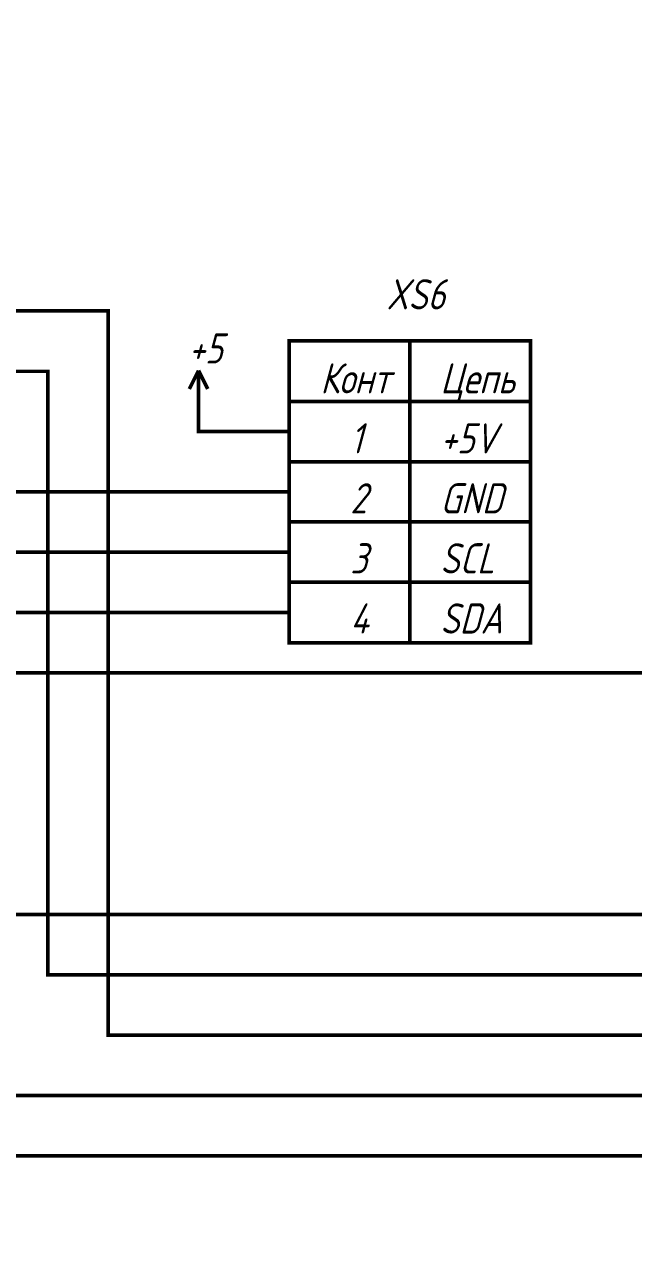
# Model space of a CAD drawing. Header units: millimetres. Extents: x 101 to 942, y 57 to 651.
# Drawn here: x 500.6 to 551.1, y 322.1 to 422.5 of the extents above; entities that cross this region are included whole.
import ezdxf

# ---------------------------------------------------------------- set-up
doc = ezdxf.new("R2010")
doc.units = ezdxf.units.MM
doc.header["$LTSCALE"] = 0.5
doc.layers.add('Sheet', color=255, linetype='Continuous')
doc.styles.add('GOST type A0', font='', dxfattribs={"oblique": 15, "height": 3.5})
doc.styles.get('GOST type A0').set_extended_font_data('GOST type A')

msp = doc.modelspace()

# ---------------------------------------------------------------- linework, layer by layer
at = {"layer": 'Sheet', "color": 7, "const_width": 0.3}
for points in [[(829.98, 563.77), (577.55, 563.77), (577.55, 368.79), (460.1, 368.79), (460.1, 368.79)], [(410.11, 358.79), (410.11, 358.79), (407.61, 358.79), (407.61, 348.79), (582.55, 348.79), (582.55, 536.29), (607.54, 536.29)], [(410.13, 363.79), (410.13, 363.79), (402.61, 363.79), (402.61, 328.78), (587.55, 328.78), (587.55, 508.78), (685.01, 508.78), (685.01, 508.78)], [(685.01, 503.78), (685.01, 503.78), (572.55, 503.78), (572.55, 333.78), (392.61, 333.78), (392.61, 368.79), (410.13, 368.79), (410.13, 368.79)], [(760.01, 323.78), (765.01, 323.78), (765.01, 338.78), (507.58, 338.78), (507.58, 398.77), (460.1, 398.77)], [(532.57, 396.29), (532.57, 371.29)], [(760.01, 318.77), (767.49, 318.77), (767.49, 343.78), (502.58, 343.78), (502.58, 393.77), (460.1, 393.77)], [(515.07, 393.83), (514.31, 392.31)], [(515.07, 393.83), (515.83, 392.31)], [(515.07, 391.28), (515.07, 393.83)], [(515.07, 391.28), (515.07, 388.78), (520.07, 388.78)], [(522.57, 391.28), (542.57, 391.28)], [(522.57, 388.78), (520.07, 388.78)], [(522.57, 386.28), (542.57, 386.28)], [(520.07, 383.78), (497.58, 383.78), (497.58, 358.79), (497.58, 338.8), (497.58, 323.79)], [(522.57, 383.78), (520.07, 383.78)], [(522.57, 381.3), (542.57, 381.3)], [(460.1, 378.8), (460.1, 378.8), (520.07, 378.8)], [(522.57, 378.8), (520.07, 378.8)], [(522.57, 376.3), (542.57, 376.3)], [(460.1, 373.79), (460.1, 373.79), (520.07, 373.79)], [(522.57, 373.79), (520.07, 373.79)]]:
    msp.add_lwpolyline(points, dxfattribs=at)
msp.add_lwpolyline([(522.57, 396.29), (542.57, 396.29), (542.57, 371.29), (522.57, 371.29), (522.57, 396.29)], close=True, dxfattribs=at)

# ---------------------------------------------------------------- texts
at = {"layer": 'Sheet', "color": 7, "style": 'GOST type A0', "oblique": 15}
for s, p in [('XS6', (530.63, 398.9)), ('+5', (514.23, 394.42)), ('Конт', (525.16, 391.94)), ('Цепь', (535.1, 391.94)), ('1', (527.64, 386.97)), ('+5V', (535.1, 386.97)), ('2', (527.64, 382)), ('GND', (535.1, 382)), ('3', (527.64, 377.03)), ('SCL', (535.1, 377.03)), ('4', (527.64, 372.05)), ('SDA', (535.1, 372.05))]:
    msp.add_text(s, height=2.5, dxfattribs=at).set_placement(p)

doc.saveas('drawing.dxf')
